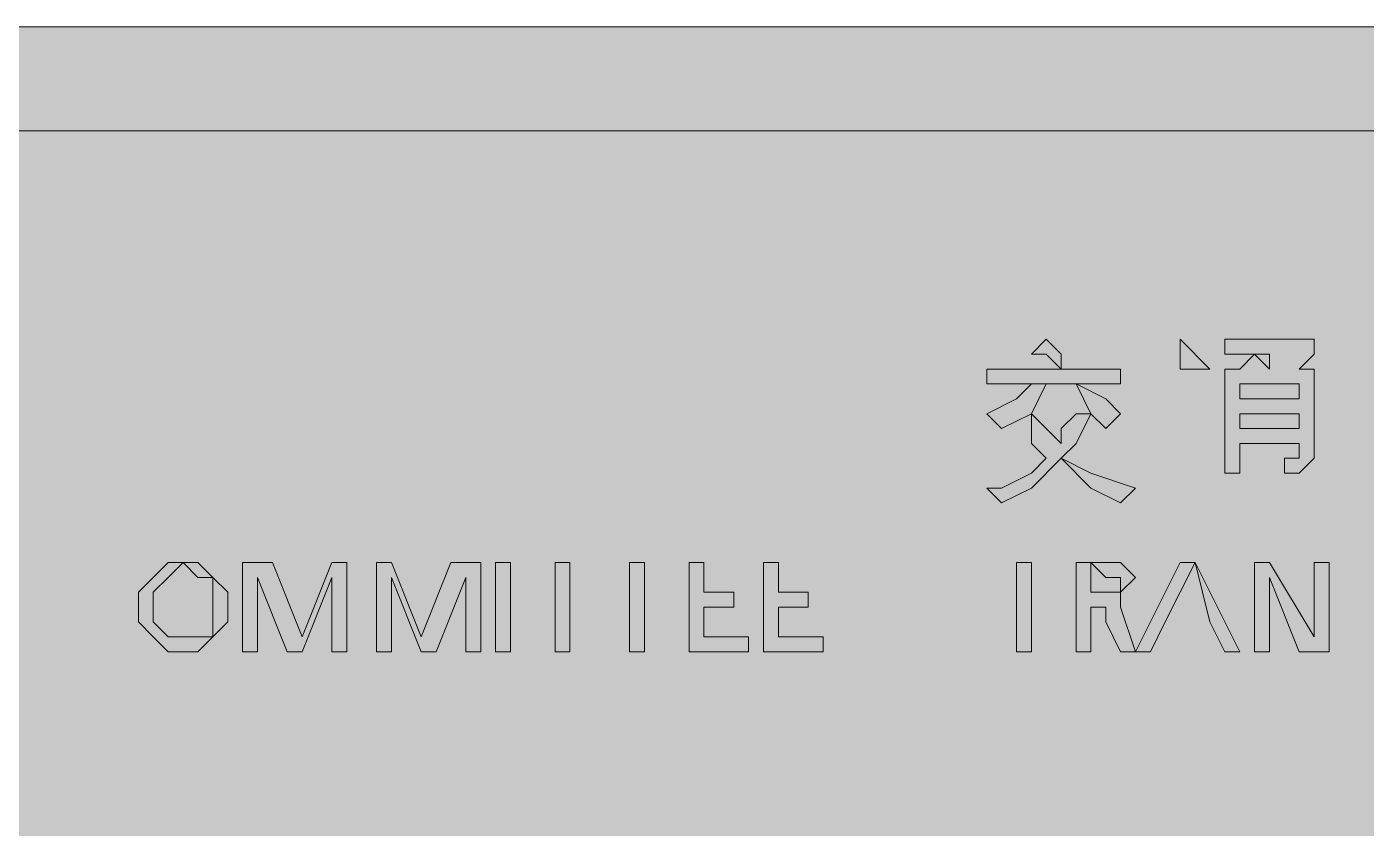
# Model space of a CAD drawing. Header units: metres. Extents: x 49 to 517, y 9 to 262.
# Drawn here: x 236.6 to 344.5, y 197.7 to 262.3 of the extents above; entities that cross this region are included whole.
import ezdxf

# ---------------------------------------------------------------- set-up
doc = ezdxf.new("R2010")
doc.units = ezdxf.units.M
for name, color, linetype, true_color in [('FILL_BLACK_000000', 7, 'Continuous', 0x000000), ('FILL_LIME_00FF00', 7, 'Continuous', 0x00ff00), ('FILL_WHITE_FFFFFF', 7, 'Continuous', 0xffffff)]:
    doc.layers.add(name, color=color, linetype=linetype, true_color=true_color)

msp = doc.modelspace()

# ---------------------------------------------------------------- hatches: boundary and pattern name
at = {"layer": 'FILL_BLACK_000000', "true_color": 0x000000}
h = msp.add_hatch(color=7, dxfattribs=at)
h.dxf.hatch_style = 1
h.paths.add_polyline_path([(318.75, 237.12), (319.95, 235.92), (319.95, 234.72), (318.75, 235.92), (317.55, 235.92), (318.75, 237.12)])
h = msp.add_hatch(color=7, dxfattribs=at)
h.dxf.hatch_style = 1
h.paths.add_polyline_path([(329.55, 237.12), (331.95, 234.72), (329.55, 234.72), (329.55, 237.12)])
h = msp.add_hatch(color=7, dxfattribs=at)
h.dxf.hatch_style = 1
h.paths.add_polyline_path([(336.75, 228.72), (334.35, 228.72), (334.35, 226.32), (333.15, 226.32), (333.15, 234.72), (334.35, 234.72), (335.55, 235.92), (333.15, 235.92), (333.15, 237.12), (340.35, 237.12), (340.35, 235.92), (339.15, 234.72), (340.35, 234.72), (340.35, 227.52), (339.15, 226.32), (337.95, 226.32), (337.95, 227.52), (339.15, 227.52), (339.15, 228.72), (336.75, 228.72)])
h.paths.add_polyline_path([(336.75, 234.72), (336.75, 235.92), (335.55, 235.92), (336.75, 234.72)], flags=16)
h.paths.add_polyline_path([(336.75, 232.32), (339.15, 232.32), (339.15, 233.52), (336.75, 233.52), (334.35, 233.52), (334.35, 232.32), (336.75, 232.32)], flags=16)
h.paths.add_polyline_path([(339.15, 229.92), (339.15, 231.12), (336.75, 231.12), (334.35, 231.12), (334.35, 229.92), (336.75, 229.92), (339.15, 229.92)], flags=16)
h = msp.add_hatch(color=7, dxfattribs=at)
h.dxf.hatch_style = 1
h.paths.add_polyline_path([(313.95, 233.52), (313.95, 234.72), (319.95, 234.72), (324.75, 234.72), (324.75, 233.52), (313.95, 233.52)])
h = msp.add_hatch(color=7, dxfattribs=at)
h.dxf.hatch_style = 1
h.paths.add_polyline_path([(317.55, 231.12), (315.15, 229.92), (313.95, 231.12), (316.35, 232.32), (317.55, 233.52), (318.75, 233.52), (317.55, 231.12)])
h = msp.add_hatch(color=7, dxfattribs=at)
h.dxf.hatch_style = 1
h.paths.add_polyline_path([(323.55, 229.92), (322.35, 231.12), (321.15, 233.52), (323.55, 232.32), (324.75, 231.12), (323.55, 229.92)])
h = msp.add_hatch(color=7, dxfattribs=at)
h.dxf.hatch_style = 1
h.paths.add_polyline_path([(313.95, 225.12), (315.15, 225.12), (317.55, 226.32), (318.75, 227.52), (317.55, 228.72), (317.55, 231.12), (318.75, 229.92), (319.95, 228.72), (319.95, 229.92), (321.15, 231.12), (322.35, 231.12), (321.15, 228.72), (319.95, 227.52), (317.55, 225.12), (315.15, 223.92), (313.95, 225.12)])
h = msp.add_hatch(color=7, dxfattribs=at)
h.dxf.hatch_style = 1
h.paths.add_polyline_path([(324.75, 223.92), (322.35, 225.12), (319.95, 227.52), (322.35, 226.32), (325.95, 225.12), (324.75, 223.92)])
h = msp.add_hatch(color=7, dxfattribs=at)
h.dxf.hatch_style = 1
h.paths.add_polyline_path([(249.15, 211.92), (247.95, 211.92), (246.75, 213.12), (245.55, 214.32), (245.55, 215.52), (245.55, 216.72), (246.75, 217.92), (247.95, 219.12), (249.15, 219.12), (247.95, 217.92), (246.75, 216.72), (246.75, 215.52), (246.75, 214.32), (247.95, 213.12), (249.15, 213.12), (250.35, 213.12), (251.55, 213.12), (250.35, 211.92), (249.15, 211.92)])
h = msp.add_hatch(color=7, dxfattribs=at)
h.dxf.hatch_style = 1
h.paths.add_polyline_path([(251.55, 217.92), (250.35, 217.92), (249.15, 219.12), (250.35, 219.12), (251.55, 217.92)])
h = msp.add_hatch(color=7, dxfattribs=at)
h.dxf.hatch_style = 1
h.paths.add_polyline_path([(256.35, 219.12), (258.75, 213.12), (261.15, 219.12), (262.35, 219.12), (262.35, 211.92), (261.15, 211.92), (261.15, 217.92), (258.75, 211.92), (257.55, 211.92), (255.15, 217.92), (255.15, 211.92), (253.95, 211.92), (253.95, 219.12), (256.35, 219.12)])
h = msp.add_hatch(color=7, dxfattribs=at)
h.dxf.hatch_style = 1
h.paths.add_polyline_path([(265.95, 219.12), (268.35, 213.12), (270.75, 219.12), (273.15, 219.12), (273.15, 211.92), (271.95, 211.92), (271.95, 217.92), (269.55, 211.92), (268.35, 211.92), (265.95, 217.92), (265.95, 211.92), (264.75, 211.92), (264.75, 219.12), (265.95, 219.12)])
h = msp.add_hatch(color=7, dxfattribs=at)
h.dxf.hatch_style = 1
h.paths.add_polyline_path([(275.55, 219.12), (275.55, 211.92), (274.35, 211.92), (274.35, 219.12), (275.55, 219.12)])
h = msp.add_hatch(color=7, dxfattribs=at)
h.dxf.hatch_style = 1
h.paths.add_polyline_path([(280.35, 211.92), (279.15, 211.92), (279.15, 219.12), (280.35, 219.12), (280.35, 211.92)])
h = msp.add_hatch(color=7, dxfattribs=at)
h.dxf.hatch_style = 1
h.paths.add_polyline_path([(286.35, 211.92), (285.15, 211.92), (285.15, 219.12), (286.35, 219.12), (286.35, 211.92)])
h = msp.add_hatch(color=7, dxfattribs=at)
h.dxf.hatch_style = 1
h.paths.add_polyline_path([(291.15, 216.72), (293.55, 216.72), (293.55, 215.52), (291.15, 215.52), (291.15, 213.12), (294.75, 213.12), (294.75, 211.92), (289.95, 211.92), (289.95, 219.12), (291.15, 219.12), (291.15, 216.72)])
h = msp.add_hatch(color=7, dxfattribs=at)
h.dxf.hatch_style = 1
h.paths.add_polyline_path([(297.15, 216.72), (299.55, 216.72), (299.55, 215.52), (297.15, 215.52), (297.15, 213.12), (300.75, 213.12), (300.75, 211.92), (295.95, 211.92), (295.95, 219.12), (297.15, 219.12), (297.15, 216.72)])
h = msp.add_hatch(color=7, dxfattribs=at)
h.dxf.hatch_style = 1
h.paths.add_polyline_path([(317.55, 211.92), (316.35, 211.92), (316.35, 219.12), (317.55, 219.12), (317.55, 211.92)])
h = msp.add_hatch(color=7, dxfattribs=at)
h.dxf.hatch_style = 1
h.paths.add_polyline_path([(323.55, 215.52), (322.35, 215.52), (322.35, 211.92), (321.15, 211.92), (321.15, 219.12), (322.35, 219.12), (322.35, 216.72), (323.55, 216.72), (324.75, 216.72), (324.75, 215.52), (325.95, 211.92), (324.75, 211.92), (323.55, 214.32), (323.55, 215.52)])
h = msp.add_hatch(color=7, dxfattribs=at)
h.dxf.hatch_style = 1
h.paths.add_polyline_path([(324.75, 219.12), (325.95, 217.92), (324.75, 216.72), (324.75, 217.92), (323.55, 217.92), (322.35, 219.12), (323.55, 219.12), (324.75, 219.12)])
h = msp.add_hatch(color=7, dxfattribs=at)
h.dxf.hatch_style = 1
h.paths.add_polyline_path([(328.35, 214.32), (327.15, 211.92), (325.95, 211.92), (329.55, 219.12), (330.75, 219.12), (328.35, 214.32)])
h = msp.add_hatch(color=7, dxfattribs=at)
h.dxf.hatch_style = 1
h.paths.add_polyline_path([(333.15, 211.92), (331.95, 214.32), (330.75, 219.12), (334.35, 211.92), (333.15, 211.92)])
h = msp.add_hatch(color=7, dxfattribs=at)
h.dxf.hatch_style = 1
h.paths.add_polyline_path([(336.75, 219.12), (340.35, 213.12), (340.35, 219.12), (341.55, 219.12), (341.55, 211.92), (339.15, 211.92), (336.75, 217.92), (336.75, 211.92), (335.55, 211.92), (335.55, 219.12), (336.75, 219.12)])
h = msp.add_hatch(color=7, dxfattribs=at)
h.dxf.hatch_style = 1
h.paths.add_polyline_path([(252.75, 215.52), (252.75, 214.32), (251.55, 213.12), (251.55, 214.32), (251.55, 215.52), (251.55, 216.72), (251.55, 217.92), (252.75, 216.72), (252.75, 215.52)])
at = {"layer": 'FILL_LIME_00FF00', "true_color": 0x00ff00}
h = msp.add_hatch(color=7, dxfattribs=at)
h.dxf.hatch_style = 1
h.paths.add_polyline_path([(500.15, 262.26), (501.64, 262.08), (503.18, 261.75), (504.75, 261.27), (506.32, 260.62), (507.86, 259.79), (509.35, 258.76), (510.75, 257.52), (512.04, 256.12), (513.21, 254.61), (514.23, 253.03), (515.1, 251.37), (515.8, 249.66), (516.32, 247.9), (516.64, 246.12), (516.75, 244.32), (516.75, 27.12), (516.56, 25.32), (516.15, 23.52), (515.74, 21.72), (515.55, 19.92), (514.63, 18.31), (513.6, 16.92), (510.75, 13.92), (509.64, 12.85), (508.2, 11.67), (507.39, 11.14), (506.53, 10.71), (505.65, 10.43), (504.75, 10.32), (502.97, 9.63), (501.3, 9.27), (498.75, 9.12), (66.75, 9.12), (64.95, 9.18), (63.17, 9.36), (61.41, 9.69), (59.7, 10.17), (58.04, 10.82), (56.46, 11.65), (54.95, 12.68), (53.55, 13.92), (52.31, 15.32), (51.28, 16.83), (50.45, 18.41), (49.8, 20.07), (49.32, 21.78), (48.99, 23.54), (48.81, 25.32), (48.75, 27.12), (48.75, 244.32), (48.81, 246.12), (48.99, 247.9), (49.32, 249.66), (49.8, 251.37), (50.45, 253.03), (51.28, 254.61), (52.31, 256.12), (53.55, 257.52), (54.95, 258.76), (56.46, 259.79), (58.04, 260.62), (59.7, 261.27), (61.41, 261.75), (63.17, 262.08), (64.95, 262.26), (66.75, 262.32), (498.75, 262.32), (500.15, 262.26)])
h.paths.add_polyline_path([(64.96, 253.7), (63.22, 253.09), (61.6, 252.15), (60.15, 250.92), (58.92, 249.47), (57.97, 247.84), (57.37, 246.11), (57.21, 245.22), (57.15, 244.32), (57.15, 27.12), (57.34, 26.22), (57.75, 25.32), (58.16, 24.42), (58.35, 23.52), (58.56, 22.62), (59.1, 21.72), (60.75, 19.92), (61.86, 19.04), (63.3, 18.27), (64.97, 17.73), (66.75, 17.52), (498.75, 17.52), (499.86, 17.73), (501.3, 18.27), (504.75, 19.92), (505.63, 21.72), (506.4, 23.52), (506.94, 25.32), (507.15, 27.12), (507.15, 244.32), (507.15, 247.92), (506.44, 248.8), (505.95, 249.57), (505.46, 250.11), (505.15, 250.27), (504.75, 250.32), (502.97, 251.89), (501.3, 253.02), (499.86, 253.69), (498.75, 253.92), (66.75, 253.92), (65.85, 253.86), (64.96, 253.7)], flags=16)
at = {"layer": 'FILL_WHITE_FFFFFF', "true_color": 0xffffff}
h = msp.add_hatch(color=7, dxfattribs=at)
h.dxf.hatch_style = 1
h.paths.add_polyline_path([(498.75, 253.92), (499.86, 253.69), (501.3, 253.02), (502.97, 251.89), (504.75, 250.32), (505.63, 249.21), (506.4, 247.77), (506.94, 246.1), (507.15, 244.32), (507.15, 27.12), (506.94, 25.32), (506.4, 23.52), (505.63, 21.72), (504.75, 19.92), (501.3, 18.27), (499.86, 17.73), (498.75, 17.52), (66.75, 17.52), (65.85, 17.54), (64.95, 17.67), (64.05, 18.03), (63.15, 18.72), (62.27, 18.91), (61.5, 19.32), (60.75, 19.92), (59.1, 21.72), (58.56, 22.62), (58.35, 23.52), (58.16, 24.42), (57.75, 25.32), (57.34, 26.22), (57.15, 27.12), (57.15, 244.32), (57.21, 245.22), (57.37, 246.11), (57.97, 247.84), (58.92, 249.47), (60.15, 250.92), (61.6, 252.15), (63.22, 253.09), (64.96, 253.7), (65.85, 253.86), (66.75, 253.92), (498.75, 253.92)])

# ---------------------------------------------------------------- linework, layer by layer
at = {"layer": 'FILL_BLACK_000000', "lineweight": 0, "true_color": 0x000000}
for points in [[(318.75, 237.12), (319.95, 235.92), (319.95, 234.72), (318.75, 235.92), (317.55, 235.92)], [(329.55, 237.12), (331.95, 234.72), (329.55, 234.72)], [(336.75, 228.72), (334.35, 228.72), (334.35, 226.32), (333.15, 226.32), (333.15, 234.72), (334.35, 234.72), (335.55, 235.92), (333.15, 235.92), (333.15, 237.12), (340.35, 237.12), (340.35, 235.92), (339.15, 234.72), (340.35, 234.72), (340.35, 227.52), (339.15, 226.32), (337.95, 226.32), (337.95, 227.52), (339.15, 227.52), (339.15, 228.72)], [(336.75, 234.72), (336.75, 235.92), (335.55, 235.92)], [(313.95, 233.52), (313.95, 234.72), (319.95, 234.72), (324.75, 234.72), (324.75, 233.52)], [(317.55, 231.12), (315.15, 229.92), (313.95, 231.12), (316.35, 232.32), (317.55, 233.52), (318.75, 233.52)], [(323.55, 229.92), (322.35, 231.12), (321.15, 233.52), (323.55, 232.32), (324.75, 231.12)], [(336.75, 232.32), (339.15, 232.32), (339.15, 233.52), (336.75, 233.52), (334.35, 233.52), (334.35, 232.32)], [(313.95, 225.12), (315.15, 225.12), (317.55, 226.32), (318.75, 227.52), (317.55, 228.72), (317.55, 231.12), (318.75, 229.92), (319.95, 228.72), (319.95, 229.92), (321.15, 231.12), (322.35, 231.12), (321.15, 228.72), (319.95, 227.52), (317.55, 225.12), (315.15, 223.92)], [(339.15, 229.92), (339.15, 231.12), (336.75, 231.12), (334.35, 231.12), (334.35, 229.92), (336.75, 229.92)], [(324.75, 223.92), (322.35, 225.12), (319.95, 227.52), (322.35, 226.32), (325.95, 225.12)], [(249.15, 211.92), (247.95, 211.92), (246.75, 213.12), (245.55, 214.32), (245.55, 215.52), (245.55, 216.72), (246.75, 217.92), (247.95, 219.12), (249.15, 219.12), (247.95, 217.92), (246.75, 216.72), (246.75, 215.52), (246.75, 214.32), (247.95, 213.12), (249.15, 213.12), (250.35, 213.12), (251.55, 213.12), (250.35, 211.92)], [(251.55, 217.92), (250.35, 217.92), (249.15, 219.12), (250.35, 219.12)], [(256.35, 219.12), (258.75, 213.12), (261.15, 219.12), (262.35, 219.12), (262.35, 211.92), (261.15, 211.92), (261.15, 217.92), (258.75, 211.92), (257.55, 211.92), (255.15, 217.92), (255.15, 211.92), (253.95, 211.92), (253.95, 219.12)], [(265.95, 219.12), (268.35, 213.12), (270.75, 219.12), (273.15, 219.12), (273.15, 211.92), (271.95, 211.92), (271.95, 217.92), (269.55, 211.92), (268.35, 211.92), (265.95, 217.92), (265.95, 211.92), (264.75, 211.92), (264.75, 219.12)], [(275.55, 219.12), (275.55, 211.92), (274.35, 211.92), (274.35, 219.12)], [(280.35, 211.92), (279.15, 211.92), (279.15, 219.12), (280.35, 219.12)], [(286.35, 211.92), (285.15, 211.92), (285.15, 219.12), (286.35, 219.12)], [(291.15, 216.72), (293.55, 216.72), (293.55, 215.52), (291.15, 215.52), (291.15, 213.12), (294.75, 213.12), (294.75, 211.92), (289.95, 211.92), (289.95, 219.12), (291.15, 219.12)], [(297.15, 216.72), (299.55, 216.72), (299.55, 215.52), (297.15, 215.52), (297.15, 213.12), (300.75, 213.12), (300.75, 211.92), (295.95, 211.92), (295.95, 219.12), (297.15, 219.12)], [(317.55, 211.92), (316.35, 211.92), (316.35, 219.12), (317.55, 219.12)], [(323.55, 215.52), (322.35, 215.52), (322.35, 211.92), (321.15, 211.92), (321.15, 219.12), (322.35, 219.12), (322.35, 216.72), (323.55, 216.72), (324.75, 216.72), (324.75, 215.52), (325.95, 211.92), (324.75, 211.92), (323.55, 214.32)], [(324.75, 219.12), (325.95, 217.92), (324.75, 216.72), (324.75, 217.92), (323.55, 217.92), (322.35, 219.12), (323.55, 219.12)], [(328.35, 214.32), (327.15, 211.92), (325.95, 211.92), (329.55, 219.12), (330.75, 219.12)], [(333.15, 211.92), (331.95, 214.32), (330.75, 219.12), (334.35, 211.92)], [(336.75, 219.12), (340.35, 213.12), (340.35, 219.12), (341.55, 219.12), (341.55, 211.92), (339.15, 211.92), (336.75, 217.92), (336.75, 211.92), (335.55, 211.92), (335.55, 219.12)], [(252.75, 215.52), (252.75, 214.32), (251.55, 213.12), (251.55, 214.32), (251.55, 215.52), (251.55, 216.72), (251.55, 217.92), (252.75, 216.72)]]:
    msp.add_lwpolyline(points, close=True, dxfattribs=at)
at = {"layer": 'FILL_LIME_00FF00', "lineweight": 0, "true_color": 0x00ff00}
for points in [[(66.75, 262.32), (498.75, 262.32)], [(66.75, 17.52), (498.75, 17.52), (499.86, 17.73), (501.3, 18.27), (504.75, 19.92), (505.63, 21.72), (506.4, 23.52), (506.94, 25.32), (507.15, 27.12), (507.15, 244.32), (507.15, 247.92), (506.44, 248.8), (505.95, 249.57), (505.46, 250.11), (505.15, 250.27), (504.75, 250.32), (502.97, 251.89), (501.3, 253.02), (499.86, 253.69), (498.75, 253.92), (66.75, 253.92)]]:
    msp.add_lwpolyline(points, dxfattribs=at)
at = {"layer": 'FILL_WHITE_FFFFFF', "lineweight": 0, "true_color": 0xffffff}
msp.add_lwpolyline([(66.75, 253.92), (498.75, 253.92), (499.86, 253.69), (501.3, 253.02), (502.97, 251.89), (504.75, 250.32), (505.63, 249.21), (506.4, 247.77), (506.94, 246.1), (507.15, 244.32), (507.15, 27.12), (506.94, 25.32), (506.4, 23.52), (505.63, 21.72), (504.75, 19.92), (501.3, 18.27), (499.86, 17.73), (498.75, 17.52), (66.75, 17.52)], dxfattribs=at)

doc.saveas('drawing.dxf')
